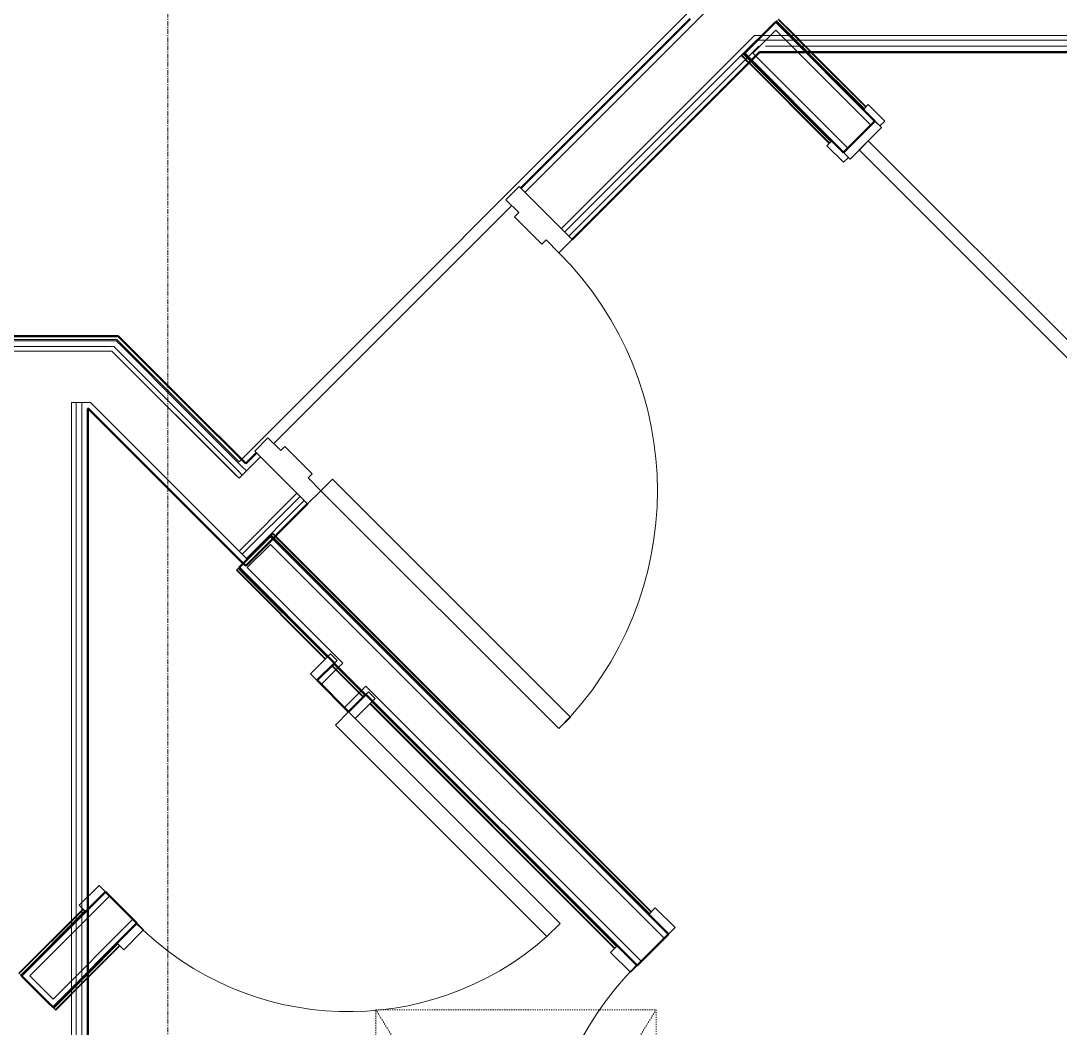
# Model space of a CAD drawing. Header units: inches. Extents: x -4218 to -1830, y 9767 to 12426.
# Drawn here: x -2516 to -2404.9, y 11574.3 to 11682.1 of the extents above; entities that cross this region are included whole.
import ezdxf

# ---------------------------------------------------------------- set-up
doc = ezdxf.new("R2010")
doc.units = ezdxf.units.IN
doc.header["$MEASUREMENT"] = 0
doc.linetypes.add('Dash', pattern=[0.25, 0.125, -0.125])
doc.linetypes.add('Grid Line 1_2_', pattern=[0.875, 0.5, -0.125, 0.125, -0.125])
for name, color, linetype, lineweight in [('0-1', 7, 'Continuous', 5), ('0-2', 253, 'Continuous', 9), ('0-3', 7, 'Continuous', 9), ('A-DOOR-1', 7, 'Continuous', 9), ('A-DOOR-2', 50, 'Continuous', 20), ('A-DOOR-FRAM-1', 50, 'Continuous', 20), ('A-FLOR-5', 192, 'Continuous', 9), ('A-GENM-HDLN-1', 7, 'Dash', 9), ('A-WALL-1', 250, 'Continuous', 50), ('A-WALL-2', 10, 'Continuous', 13), ('A-WALL-3', 254, 'Continuous', 9), ('A-WALL-4', 253, 'Continuous', 9), ('A-WALL-5', 252, 'Continuous', 9), ('A-WALL-6', 7, 'Continuous', 9), ('I-WALL-1', 250, 'Continuous', 50), ('I-WALL-2', 254, 'Continuous', 9), ('I-WALL-3', 253, 'Continuous', 9), ('I-WALL-4', 252, 'Continuous', 9), ('S-GRID-1', 1, 'Grid Line 1_2_', 9)]:
    doc.layers.add(name, color=color, linetype=linetype, lineweight=lineweight)

# ---------------------------------------------------------------- blocks, each defined once
blk = doc.blocks.new('Basic Wall _ INT - W4BØF - _5_8 GYP - 2X4 WOOD_BATT_ - 5_8 GYP_ - ___-2687660-BACKGROUND - 3RD FLOOR')
at = {"layer": 'A-WALL-3'}
blk.add_line((-2508.87, 11586.99), (-2509.09, 11586.78), dxfattribs=at)
at = {"layer": 'A-WALL-4'}
for p, q in [((-2506.97, 11588.9), (-2508.87, 11586.99)), ((-2516.2, 11580.16), (-2509.33, 11587.03)), ((-2509.09, 11586.78), (-2515.95, 11579.91)), ((-2516.24, 11580.21), (-2516.2, 11580.16)), ((-2515.97, 11579.93), (-2515.95, 11579.91))]:
    blk.add_line(p, q, dxfattribs=at)
at = {"layer": 'A-WALL-5'}
for p, q in [((-2516.24, 11580.21), (-2509.38, 11587.07)), ((-2509.17, 11586.87), (-2516.04, 11580)), ((-2516.16, 11580.12), (-2516.24, 11580.21)), ((-2516.04, 11580), (-2516.09, 11580.06)), ((-2516.04, 11580), (-2516.04, 11580)), ((-2516, 11579.96), (-2516.04, 11580)), ((-2515.98, 11579.94), (-2516, 11579.96)), ((-2515.95, 11579.91), (-2515.98, 11579.94))]:
    blk.add_line(p, q, dxfattribs=at)
blk = doc.blocks.new('Basic Wall _ INT - W4BØF - _5_8 GYP - 2X4 WOOD_BATT_ - 5_8 GYP_ - ___-2687661-BACKGROUND - 3RD FLOOR')
at = {"layer": 'A-WALL-4'}
for p, q in [((-2503.61, 11585.54), (-2505.73, 11583.42)), ((-2508.87, 11580.27), (-2512.59, 11576.56)), ((-2512.34, 11576.31), (-2508.87, 11579.78)), ((-2512.59, 11576.56), (-2512.57, 11576.54)), ((-2512.45, 11576.41), (-2512.39, 11576.35)), ((-2512.34, 11576.31), (-2512.3, 11576.26))]:
    blk.add_line(p, q, dxfattribs=at)
at = {"layer": 'A-WALL-5'}
for p, q in [((-2505.73, 11583.42), (-2508.87, 11580.27)), ((-2508.87, 11579.78), (-2505.48, 11583.17)), ((-2512.5, 11576.47), (-2508.87, 11580.1)), ((-2512.3, 11576.26), (-2508.87, 11579.69)), ((-2512.56, 11576.53), (-2512.59, 11576.56)), ((-2512.55, 11576.51), (-2512.56, 11576.53)), ((-2512.53, 11576.5), (-2512.55, 11576.51)), ((-2512.52, 11576.48), (-2512.53, 11576.5)), ((-2512.5, 11576.47), (-2512.52, 11576.48)), ((-2512.49, 11576.45), (-2512.5, 11576.47)), ((-2512.3, 11576.26), (-2512.49, 11576.45))]:
    blk.add_line(p, q, dxfattribs=at)
at = {"layer": 'A-WALL-6'}
for p, q in [((-2508.87, 11580.1), (-2505.64, 11583.33)), ((-2508.87, 11579.69), (-2505.44, 11583.13))]:
    blk.add_line(p, q, dxfattribs=at)
blk = doc.blocks.new('Basic Wall _ INT - W4BØF - _5_8 GYP - 2X4 WOOD_BATT_ - 5_8 GYP_ - ___-2687663-BACKGROUND - 3RD FLOOR')
at = {"layer": 'A-WALL-4'}
for p, q in [((-2489.32, 11626.97), (-2489.33, 11626.95)), ((-2489.33, 11626.95), (-2489.07, 11626.69)), ((-2489.13, 11627.16), (-2489.19, 11627.1)), ((-2489.04, 11627.24), (-2489.08, 11627.2)), ((-2488.82, 11626.93), (-2489.08, 11627.2)), ((-2448.87, 11586.49), (-2446.75, 11584.37))]:
    blk.add_line(p, q, dxfattribs=at)
at = {"layer": 'A-WALL-5'}
for p, q in [((-2489.33, 11626.95), (-2489.3, 11626.98)), ((-2489.3, 11626.98), (-2489.24, 11627.04)), ((-2489.24, 11627.04), (-2489.19, 11627.09)), ((-2488.98, 11626.77), (-2489.24, 11627.04)), ((-2489.19, 11627.09), (-2489.04, 11627.24)), ((-2489.07, 11626.69), (-2448.87, 11586.49)), ((-2488.78, 11626.98), (-2489.04, 11627.24)), ((-2448.62, 11586.74), (-2488.82, 11626.93))]:
    blk.add_line(p, q, dxfattribs=at)
at = {"layer": 'A-WALL-6'}
for p, q in [((-2448.78, 11586.58), (-2488.98, 11626.77)), ((-2448.58, 11586.78), (-2488.78, 11626.98))]:
    blk.add_line(p, q, dxfattribs=at)
blk = doc.blocks.new('Basic Wall _ INT - W4BØF - _5_8 GYP - 2X4 WOOD_BATT_ - 5_8 GYP_ - ___-2687662-BACKGROUND - 3RD FLOOR')
at = {"layer": 'A-WALL-4'}
for p, q in [((-2479.37, 11609.78), (-2482.73, 11613.13)), ((-2482.48, 11613.38), (-2479.12, 11610.02)), ((-2452.23, 11583.13), (-2450.11, 11581.01))]:
    blk.add_line(p, q, dxfattribs=at)
at = {"layer": 'A-WALL-5'}
for p, q in [((-2492.94, 11623.34), (-2492.98, 11623.3)), ((-2483.44, 11613.84), (-2492.94, 11623.34)), ((-2492.84, 11623.45), (-2492.9, 11623.39)), ((-2492.69, 11623.59), (-2492.71, 11623.58)), ((-2492.69, 11623.59), (-2483.19, 11614.09)), ((-2479.49, 11609.8), (-2482.77, 11613.09)), ((-2482.55, 11613.27), (-2479.23, 11609.96)), ((-2452.48, 11582.88), (-2478.66, 11609.07)), ((-2478.42, 11609.32), (-2452.23, 11583.13))]:
    blk.add_line(p, q, dxfattribs=at)
at = {"layer": 'A-WALL-6'}
for p, q in [((-2492.98, 11623.3), (-2492.78, 11623.5)), ((-2483.48, 11613.8), (-2492.98, 11623.3)), ((-2492.78, 11623.5), (-2492.72, 11623.56)), ((-2492.78, 11623.5), (-2483.28, 11614)), ((-2492.72, 11623.56), (-2492.69, 11623.59)), ((-2452.52, 11582.84), (-2478.71, 11609.02)), ((-2478.5, 11609.23), (-2452.32, 11583.04))]:
    blk.add_line(p, q, dxfattribs=at)
blk = doc.blocks.new('SWING - SINGLE - FLUSH - 2-10 x 6-8 - PRIVACY-3199405-BACKGROUND - 3RD FLOOR')
at = {"layer": 'A-DOOR-1'}
blk.add_arc((17, -2.38), 34.07, 180, 266.6343, dxfattribs=at)
at = {"layer": 'A-DOOR-2'}
for p, q in [((15, -2.38), (15, -36.38)), ((17, -2.38), (15, -2.38)), ((17, -2.38), (17, -36.38)), ((17, -36.38), (15, -36.38))]:
    blk.add_line(p, q, dxfattribs=at)
at = {"layer": 'A-DOOR-FRAM-1'}
for p, q in [((-20, 2.37), (-20, 3.37)), ((-20, 3.37), (-17, 3.37)), ((-17, 3.37), (-17, 2.37)), ((17, 2.37), (17, 3.37)), ((17, 3.37), (20, 3.37)), ((20, 3.37), (20, 2.37)), ((-17, 2.37), (-20, 2.37)), ((20, 2.37), (17, 2.37)), ((-20, -2.38), (-17, -2.38)), ((-20, -3.38), (-20, -2.38)), ((-17, -2.38), (-17, -3.38)), ((17, -2.38), (20, -2.38)), ((17, -3.38), (17, -2.38)), ((20, -2.38), (20, -3.38)), ((-17, -3.38), (-20, -3.38)), ((20, -3.38), (17, -3.38))]:
    blk.add_line(p, q, dxfattribs=at)
blk = doc.blocks.new('SWING - SINGLE - FLUSH - 2-8 x 6-8 - PASSAGE-3199418-BACKGROUND - 3RD FLOOR')
at = {"layer": 'A-DOOR-1'}
blk.add_arc((16, -2.38), 32.07, 180, 266.4241, dxfattribs=at)
at = {"layer": 'A-DOOR-2'}
for p, q in [((14, -2.38), (14, -34.38)), ((16, -2.38), (14, -2.38)), ((16, -2.38), (16, -34.38)), ((16, -34.38), (14, -34.38))]:
    blk.add_line(p, q, dxfattribs=at)
at = {"layer": 'A-DOOR-FRAM-1'}
for p, q in [((-19, 2.37), (-19, 3.37)), ((-19, 3.37), (-16, 3.37)), ((-16, 3.37), (-16, 2.37)), ((16, 2.37), (16, 3.37)), ((16, 3.37), (19, 3.37)), ((19, 3.37), (19, 2.37)), ((-16, 2.37), (-19, 2.37)), ((19, 2.37), (16, 2.37)), ((-19, -2.38), (-16, -2.38)), ((-19, -3.38), (-19, -2.38)), ((-16, -2.38), (-16, -3.38)), ((16, -2.38), (19, -2.38)), ((16, -3.38), (16, -2.38)), ((19, -2.38), (19, -3.38)), ((-16, -3.38), (-19, -3.38)), ((19, -3.38), (16, -3.38))]:
    blk.add_line(p, q, dxfattribs=at)
blk = doc.blocks.new('Basic Wall _ INT - W4BØF - _5_8 GYP - 2X4 WOOD_BATT_ - 5_8 GYP_ - ___-2694573-BACKGROUND - 3RD FLOOR')
at = {"layer": 'A-WALL-4'}
for p, q in [((-2438.78, 11678.46), (-2438.84, 11678.4)), ((-2438.64, 11678.61), (-2438.65, 11678.59)), ((-2438.27, 11678.24), (-2438.64, 11678.61)), ((-2438.88, 11678.36), (-2438.93, 11678.32)), ((-2438.88, 11678.36), (-2438.52, 11678)), ((-2438.49, 11677.97), (-2438.16, 11677.63)), ((-2437.91, 11677.88), (-2438.24, 11678.22)), ((-2428.94, 11668.91), (-2429.27, 11669.24))]:
    blk.add_line(p, q, dxfattribs=at)
at = {"layer": 'A-WALL-5'}
for p, q in [((-2438.93, 11678.32), (-2438.72, 11678.52)), ((-2438.72, 11678.53), (-2438.67, 11678.58)), ((-2438.72, 11678.52), (-2438.72, 11678.53)), ((-2438.72, 11678.52), (-2438.36, 11678.16)), ((-2438.67, 11678.58), (-2438.64, 11678.61)), ((-2438.93, 11678.32), (-2438.57, 11677.96)), ((-2438.54, 11677.92), (-2438.2, 11677.59)), ((-2438.33, 11678.13), (-2438.01, 11677.81)), ((-2438.14, 11677.62), (-2429.51, 11668.99)), ((-2429.27, 11669.24), (-2437.89, 11677.86))]:
    blk.add_line(p, q, dxfattribs=at)
at = {"layer": 'A-WALL-6'}
for p, q in [((-2438.18, 11677.57), (-2429.56, 11668.95)), ((-2437.98, 11677.77), (-2429.35, 11669.15))]:
    blk.add_line(p, q, dxfattribs=at)
blk = doc.blocks.new('Basic Wall _ INT - W4BØF - _5_8 GYP - 2X4 WOOD_BATT_ - 5_8 GYP_ - ___-2694574-BACKGROUND - 3RD FLOOR')
at = {"layer": 'A-WALL-4'}
for p, q in [((-2435.26, 11681.98), (-2435.28, 11681.97)), ((-2433.8, 11680.49), (-2435.28, 11681.97)), ((-2435.03, 11682.22), (-2433.3, 11680.49)), ((-2433.3, 11679.99), (-2433.8, 11680.49)), ((-2433.3, 11680.49), (-2432.8, 11679.99)), ((-2432.08, 11678.77), (-2433.29, 11679.99)), ((-2432.8, 11679.98), (-2431.58, 11678.77))]:
    blk.add_line(p, q, dxfattribs=at)
at = {"layer": 'A-WALL-5'}
for p, q in [((-2435.28, 11681.97), (-2435.25, 11682)), ((-2435.25, 11682), (-2435.19, 11682.06)), ((-2435.19, 11682.06), (-2435.17, 11682.07)), ((-2433.62, 11680.49), (-2435.19, 11682.06)), ((-2435.17, 11682.07), (-2435.13, 11682.11)), ((-2434.98, 11682.26), (-2433.21, 11680.49)), ((-2433.12, 11679.99), (-2433.62, 11680.49)), ((-2433.21, 11680.49), (-2432.71, 11679.99)), ((-2431.9, 11678.77), (-2433.12, 11679.98)), ((-2432.71, 11679.98), (-2431.49, 11678.77)), ((-2425.91, 11672.6), (-2432.05, 11678.74)), ((-2431.55, 11678.74), (-2425.66, 11672.85))]:
    blk.add_line(p, q, dxfattribs=at)
at = {"layer": 'A-WALL-6'}
for p, q in [((-2425.82, 11672.69), (-2431.87, 11678.74)), ((-2431.46, 11678.74), (-2425.62, 11672.89))]:
    blk.add_line(p, q, dxfattribs=at)
blk = doc.blocks.new('SLIDING - FLUSH - 6-0 x 6-8-3203587-BACKGROUND - 3RD FLOOR')
at = {"layer": 'A-DOOR-1'}
for p, q in [((-36.25, 3), (-38.75, 3)), ((-38.75, 3), (-38.75, 2.25)), ((-38.75, 2.25), (-36.25, 2.25)), ((-36.25, 2.25), (-36.25, 3)), ((36.25, 3), (36.25, 2.25)), ((38.75, 3), (36.25, 3)), ((36.25, 2.25), (38.75, 2.25)), ((38.75, 2.25), (38.75, 3)), ((-36.25, -2.5), (-38.75, -2.5)), ((-38.75, -2.5), (-38.75, -3.25)), ((-38.75, -3.25), (-36.25, -3.25)), ((-36.25, -3.25), (-36.25, -2.5)), ((38.75, -2.5), (36.25, -2.5)), ((36.25, -2.5), (36.25, -3.25)), ((36.25, -3.25), (38.75, -3.25)), ((38.75, -3.25), (38.75, -2.5))]:
    blk.add_line(p, q, dxfattribs=at)
at = {"layer": 'A-DOOR-2'}
for p, q in [((1, 2.25), (-36, 2.25)), ((-36, 2.25), (-36, 0.875)), ((1, 0.875), (1, 2.25)), ((-36, 0.875), (1, 0.875)), ((36, 0.875), (-1, 0.875)), ((-1, 0.875), (-1, -0.5)), ((36, -0.5), (36, 0.875)), ((-1, -0.5), (36, -0.5))]:
    blk.add_line(p, q, dxfattribs=at)
at = {"layer": 'A-DOOR-FRAM-1'}
for p, q in [((-36, 2.25), (-37, 2.25)), ((-37, 2.25), (-37, -2.5)), ((-36, -2.5), (-36, 2.25)), ((37, 2.25), (36, 2.25)), ((36, 2.25), (36, -2.5)), ((37, -2.5), (37, 2.25)), ((-37, -2.5), (-36, -2.5)), ((36, -2.5), (37, -2.5))]:
    blk.add_line(p, q, dxfattribs=at)
blk = doc.blocks.new('ADA Clearances - 30_x48_-1721104-BACKGROUND - 3RD FLOOR')
at = {"layer": 'A-GENM-HDLN-1'}
for p, q in [((15, 24), (-15, -24)), ((-15, 24), (15, -24)), ((-15, -24), (-15, 24)), ((-15, 24), (15, 24)), ((15, 24), (15, -24)), ((15, -24), (-15, -24))]:
    blk.add_line(p, q, dxfattribs=at)
blk = doc.blocks.new('CTR - 1st Phase - Unit Layouts_rvt-1-BACKGROUND - 3RD FLOOR')
at = {"layer": 'A-WALL-1'}
for p, q in [((-2435.28, 11681.97), (-2435.72, 11681.53)), ((-2424.67, 11671.36), (-2435.28, 11681.97)), ((-2435.72, 11681.53), (-2438.19, 11679.05)), ((-2438.19, 11679.05), (-2438.64, 11678.61)), ((-2438.64, 11678.61), (-2428.03, 11668)), ((-2428.03, 11668), (-2424.67, 11671.36)), ((-2489.77, 11626.51), (-2492.25, 11624.03)), ((-2489.33, 11626.95), (-2489.77, 11626.51)), ((-2446.75, 11584.37), (-2489.33, 11626.95)), ((-2492.25, 11624.03), (-2492.69, 11623.59)), ((-2492.69, 11623.59), (-2482.48, 11613.38)), ((-2482.48, 11613.38), (-2484.34, 11611.53)), ((-2484.34, 11611.53), (-2480.98, 11608.17)), ((-2480.98, 11608.17), (-2479.12, 11610.02)), ((-2479.12, 11610.02), (-2450.11, 11581.01)), ((-2506.97, 11588.9), (-2515.95, 11579.91)), ((-2503.61, 11585.54), (-2506.97, 11588.9)), ((-2512.59, 11576.56), (-2503.61, 11585.54)), ((-2450.11, 11581.01), (-2446.75, 11584.37)), ((-2515.95, 11579.91), (-2515.51, 11579.47)), ((-2515.51, 11579.47), (-2513.03, 11577)), ((-2513.03, 11577), (-2512.59, 11576.56))]:
    blk.add_line(p, q, dxfattribs=at)
at = {"layer": 'A-WALL-2'}
for p, q in [((-2435.28, 11681.08), (-2437.75, 11678.61)), ((-2425.11, 11670.92), (-2435.28, 11681.08)), ((-2427.59, 11668.44), (-2437.75, 11678.61)), ((-2489.33, 11626.07), (-2491.81, 11623.59)), ((-2489.33, 11626.07), (-2447.19, 11583.92)), ((-2491.81, 11623.59), (-2481.6, 11613.38)), ((-2482.04, 11612.94), (-2483.9, 11611.08)), ((-2482.04, 11612.94), (-2481.6, 11613.38)), ((-2479.56, 11610.47), (-2479.12, 11610.91)), ((-2479.12, 11610.91), (-2449.66, 11581.45)), ((-2479.56, 11610.47), (-2481.42, 11608.61)), ((-2506.52, 11588.46), (-2515.07, 11579.91)), ((-2504.05, 11585.98), (-2512.59, 11577.44)), ((-2515.07, 11579.91), (-2512.59, 11577.44))]:
    blk.add_line(p, q, dxfattribs=at)
at = {"layer": 'A-WALL-3'}
for p, q in [((-2433.8, 11680.49), (-2435.28, 11681.97)), ((-2433.3, 11679.99), (-2433.8, 11680.49)), ((-2432.08, 11678.77), (-2433.29, 11679.99)), ((-2438.64, 11678.61), (-2438.27, 11678.24)), ((-2438.24, 11678.22), (-2437.91, 11677.88)), ((-2429.27, 11669.24), (-2428.94, 11668.91)), ((-2489.07, 11626.69), (-2489.33, 11626.95)), ((-2506.97, 11588.9), (-2508.87, 11586.99)), ((-2509.09, 11586.78), (-2515.95, 11579.91)), ((-2508.87, 11586.99), (-2509.09, 11586.78)), ((-2446.75, 11584.37), (-2448.87, 11586.49)), ((-2505.73, 11583.42), (-2503.61, 11585.54)), ((-2452.23, 11583.13), (-2450.11, 11581.01)), ((-2512.59, 11576.56), (-2508.87, 11580.27))]:
    blk.add_line(p, q, dxfattribs=at)
at = {"layer": 'A-WALL-4'}
for p, q in [((-2436.75, 11680.49), (-2435.28, 11681.97)), ((-2438.64, 11678.61), (-2436.81, 11680.43)), ((-2425.91, 11672.6), (-2432.05, 11678.74)), ((-2437.89, 11677.86), (-2429.27, 11669.24)), ((-2424.67, 11671.36), (-2428.03, 11668)), ((-2492.25, 11624.03), (-2489.33, 11626.95)), ((-2448.87, 11586.49), (-2489.07, 11626.69)), ((-2492.69, 11623.59), (-2483.19, 11614.09)), ((-2478.42, 11609.32), (-2452.23, 11583.13)), ((-2508.87, 11580.27), (-2505.73, 11583.42)), ((-2512.59, 11576.56), (-2515.95, 11579.91))]:
    blk.add_line(p, q, dxfattribs=at)
at = {"layer": 'A-WALL-5'}
for p, q in [((-2492.69, 11623.59), (-2492.25, 11624.03)), ((-2480.98, 11608.17), (-2484.34, 11611.53)), ((-2506.97, 11588.9), (-2503.61, 11585.54)), ((-2446.75, 11584.37), (-2450.11, 11581.01))]:
    blk.add_line(p, q, dxfattribs=at)
at = {"layer": '0-2'}
for name in ['Basic Wall _ INT - W4BØF - _5_8 GYP - 2X4 WOOD_BATT_ - 5_8 GYP_ - ___-2694574-BACKGROUND - 3RD FLOOR', 'Basic Wall _ INT - W4BØF - _5_8 GYP - 2X4 WOOD_BATT_ - 5_8 GYP_ - ___-2694573-BACKGROUND - 3RD FLOOR', 'Basic Wall _ INT - W4BØF - _5_8 GYP - 2X4 WOOD_BATT_ - 5_8 GYP_ - ___-2687663-BACKGROUND - 3RD FLOOR', 'Basic Wall _ INT - W4BØF - _5_8 GYP - 2X4 WOOD_BATT_ - 5_8 GYP_ - ___-2687662-BACKGROUND - 3RD FLOOR', 'Basic Wall _ INT - W4BØF - _5_8 GYP - 2X4 WOOD_BATT_ - 5_8 GYP_ - ___-2687660-BACKGROUND - 3RD FLOOR', 'Basic Wall _ INT - W4BØF - _5_8 GYP - 2X4 WOOD_BATT_ - 5_8 GYP_ - ___-2687661-BACKGROUND - 3RD FLOOR']:
    blk.add_blockref(name, (0, 0), dxfattribs=at)
for name, p, rotation in [('SLIDING - FLUSH - 6-0 x 6-8-3203587-BACKGROUND - 3RD FLOOR', (-2400.28, 11643.43), 134.9999999998699), ('SWING - SINGLE - FLUSH - 2-8 x 6-8 - PASSAGE-3199418-BACKGROUND - 3RD FLOOR', (-2493.97, 11598.53), 44.99999999996773), ('SWING - SINGLE - FLUSH - 2-10 x 6-8 - PRIVACY-3199405-BACKGROUND - 3RD FLOOR', (-2436.41, 11570.67), 314.9999999999997), ('ADA Clearances - 30_x48_-1721104-BACKGROUND - 3RD FLOOR', (-2463.07, 11552.29), 180)]:
    blk.add_blockref(name, p, dxfattribs=dict(at, rotation=rotation))
blk = doc.blocks.new('HOLLOW METAL - UNIT DOOR-2191978-BACKGROUND - 3RD FLOOR')
at = {"layer": 'A-DOOR-1'}
blk.add_arc((18, 4.125), 36, 90, 180, dxfattribs=at)
at = {"layer": 'A-DOOR-2'}
for p, q in [((18, 40.125), (16.25, 40.125)), ((16.25, 40.125), (16.25, 4.125)), ((18, 4.125), (18, 40.125)), ((16.25, 4.125), (18, 4.125))]:
    blk.add_line(p, q, dxfattribs=at)
at = {"layer": 'A-DOOR-FRAM-1'}
for p, q in [((-18, 4.125), (-20, 4.125)), ((-20, 4.125), (-20, -3.875)), ((-18, 2.1875), (-18, 4.125)), ((18, 4.125), (18, 2.1875)), ((20, 4.125), (18, 4.125)), ((20, -3.875), (20, 4.125)), ((-17.375, 2.1875), (-18, 2.1875)), ((-17.375, -1.9375), (-17.375, 2.1875)), ((18, 2.1875), (17.375, 2.1875)), ((17.375, 2.1875), (17.375, -1.9375)), ((-18, -3.875), (-18, -1.9375)), ((-18, -1.9375), (-17.375, -1.9375)), ((17.375, -1.9375), (18, -1.9375)), ((18, -1.9375), (18, -3.875)), ((-20, -3.875), (-18, -3.875)), ((18, -3.875), (20, -3.875))]:
    blk.add_line(p, q, dxfattribs=at)
blk = doc.blocks.new('CTR - 1st Phase - Common Walls_rvt-1-BACKGROUND - 3RD FLOOR')
at = {"layer": 'A-WALL-2'}
for p, q in [((-2443.64, 11682.19), (-2462.11, 11663.72)), ((-2437.56, 11680.49), (-2458.22, 11659.83)), ((-2437.36, 11679.99), (-2457.87, 11659.48)), ((-2437.56, 11680.49), (-2436.86, 11680.49)), ((-2437.36, 11679.99), (-2436.47, 11679.99)), ((-2436.86, 11680.49), (-2435.26, 11680.49)), ((-2436.47, 11679.99), (-2435.76, 11679.99)), ((-2076.17, 11679.99), (-2435.76, 11679.99)), ((-2076.17, 11680.49), (-2435.26, 11680.49)), ((-2437.1, 11679.36), (-2457.42, 11659.04)), ((-2076.17, 11679.36), (-2436.39, 11679.36)), ((-2505.83, 11647.86), (-2643.35, 11647.86)), ((-2505.83, 11647.86), (-2505.2, 11647.24)), ((-2506.09, 11647.24), (-2643.35, 11647.24)), ((-2506.29, 11646.74), (-2643.35, 11646.74)), ((-2506.29, 11646.74), (-2500.79, 11641.24)), ((-2506.09, 11647.24), (-2505.59, 11646.74)), ((-2505.59, 11646.74), (-2499.46, 11640.61)), ((-2505.2, 11647.24), (-2498.58, 11640.61)), ((-2510.12, 11641.24), (-2510.62, 11641.24)), ((-2510.62, 11641.24), (-2510.12, 11641.24)), ((-2510.62, 11641.24), (-2510.62, 11640.61)), ((-2510.62, 11255.64), (-2510.62, 11640.61)), ((-2509.5, 11641.24), (-2510.12, 11641.24)), ((-2510.12, 11641.24), (-2509.5, 11641.24)), ((-2510.12, 11641.24), (-2510.12, 11640.61)), ((-2510.12, 11255.64), (-2510.12, 11640.61)), ((-2508.57, 11641.24), (-2509.5, 11641.24)), ((-2509.5, 11641.24), (-2509.5, 11640.61)), ((-2509.5, 11255.64), (-2509.5, 11640.61)), ((-2508.57, 11641.24), (-2507.95, 11640.61)), ((-2507.95, 11640.61), (-2497.02, 11629.69)), ((-2500.79, 11641.24), (-2500.17, 11640.61)), ((-2500.17, 11640.61), (-2493.13, 11633.58)), ((-2499.46, 11640.61), (-2492.78, 11633.93)), ((-2498.58, 11640.61), (-2492.34, 11634.38)), ((-2490.39, 11635.44), (-2491.9, 11633.93)), ((-2491.9, 11633.93), (-2492.34, 11634.38)), ((-2492.69, 11633.14), (-2493.13, 11633.58)), ((-2492.34, 11633.49), (-2492.78, 11633.93)), ((-2492.34, 11633.49), (-2492.69, 11633.14)), ((-2492.34, 11633.49), (-2492.69, 11633.14)), ((-2491.9, 11633.93), (-2492.34, 11633.49)), ((-2491.9, 11633.93), (-2492.34, 11633.49)), ((-2486.5, 11631.55), (-2492.69, 11625.36)), ((-2486.15, 11631.19), (-2492.34, 11625.01)), ((-2485.71, 11630.75), (-2491.9, 11624.56)), ((-2496.58, 11629.25), (-2497.02, 11629.69)), ((-2492.69, 11625.36), (-2496.58, 11629.25)), ((-2492.34, 11625.01), (-2492.69, 11625.36)), ((-2491.9, 11624.56), (-2492.34, 11625.01))]:
    blk.add_line(p, q, dxfattribs=at)
at = {"layer": 'I-WALL-1'}
for p, q in [((-2444.43, 11682.28), (-2462.55, 11664.16)), ((-2457.07, 11658.68), (-2437.01, 11678.74)), ((-2437.01, 11678.74), (-2076.17, 11678.74)), ((-2505.62, 11648.36), (-2643.35, 11648.36)), ((-2505.12, 11647.86), (-2505.62, 11648.36)), ((-2497.87, 11640.61), (-2505.12, 11647.86)), ((-2508.87, 11640.61), (-2508.83, 11640.61)), ((-2508.87, 11528.36), (-2508.87, 11640.61)), ((-2508.83, 11640.61), (-2497.46, 11629.25)), ((-2491.98, 11634.73), (-2497.87, 11640.61)), ((-2490.84, 11635.88), (-2491.98, 11634.73)), ((-2491.98, 11623.77), (-2485.36, 11630.4)), ((-2497.46, 11629.25), (-2492.34, 11624.12)), ((-2492.34, 11624.12), (-2491.98, 11623.77))]:
    blk.add_line(p, q, dxfattribs=at)
at = {"layer": 'I-WALL-2'}
blk.add_line((-2491.98, 11623.77), (-2492.25, 11624.03), dxfattribs=at)
at = {"layer": 'I-WALL-3'}
for p, q in [((-2437.45, 11678.31), (-2437.01, 11678.74)), ((-2437.01, 11678.74), (-2431.99, 11678.74)), ((-2431.84, 11678.74), (-2431.79, 11678.74)), ((-2431.76, 11678.74), (-2431.67, 11678.74)), ((-2431.63, 11678.74), (-2431.46, 11678.74)), ((-2438.18, 11677.57), (-2438.1, 11677.65)), ((-2438.1, 11677.66), (-2438.04, 11677.72)), ((-2437.89, 11677.86), (-2437.46, 11678.29)), ((-2457.07, 11658.68), (-2462.55, 11664.16)), ((-2490.84, 11635.88), (-2485.36, 11630.4)), ((-2491.98, 11623.77), (-2489.07, 11626.69)), ((-2488.92, 11626.83), (-2488.86, 11626.89)), ((-2488.86, 11626.89), (-2488.78, 11626.98)), ((-2508.87, 11580.21), (-2508.87, 11586.99)), ((-2508.87, 11579.69), (-2508.87, 11580.04))]:
    blk.add_line(p, q, dxfattribs=at)
at = {"layer": 'I-WALL-4'}
for p, q in [((-2444.43, 11682.28), (-2462.55, 11664.16)), ((-2431.46, 11678.74), (-2366, 11678.74)), ((-2457.07, 11658.68), (-2438.18, 11677.57)), ((-2505.62, 11648.36), (-2643.35, 11648.36)), ((-2505.62, 11648.36), (-2497.87, 11640.61)), ((-2508.87, 11640.61), (-2508.83, 11640.61)), ((-2508.87, 11588.4), (-2508.87, 11640.61)), ((-2508.83, 11640.61), (-2497.46, 11629.25)), ((-2491.98, 11634.73), (-2497.87, 11640.61)), ((-2490.84, 11635.88), (-2491.98, 11634.73)), ((-2488.78, 11626.98), (-2485.36, 11630.4)), ((-2492.25, 11624.03), (-2497.46, 11629.25)), ((-2508.87, 11561.31), (-2508.87, 11579.69))]:
    blk.add_line(p, q, dxfattribs=at)
at = {"layer": '0-3', "rotation": 225.0000000000052}
blk.add_blockref('HOLLOW METAL - UNIT DOOR-2191978-BACKGROUND - 3RD FLOOR', (-2474.13, 11647.46), dxfattribs=at)

msp = doc.modelspace()

# ---------------------------------------------------------------- linework, layer by layer
at = {"layer": 'A-FLOR-5'}
for p, q in [((-2492.69, 11634.91), (-2444.61, 11682.99)), ((-2442.84, 11682.99), (-2462.11, 11663.72)), ((-2463.52, 11662.31), (-2488.98, 11636.85)), ((-2650.72, 11647.99), (-2505.77, 11647.99)), ((-2505.77, 11647.99), (-2492.69, 11634.91)), ((-2506.29, 11646.74), (-2643.97, 11646.74)), ((-2492.69, 11633.14), (-2506.29, 11646.74)), ((-2490.39, 11635.44), (-2492.69, 11633.14))]:
    msp.add_line(p, q, dxfattribs=at)
at = {"layer": 'S-GRID-1'}
msp.add_line((-2500.32, 9836.18), (-2500.32, 12376.81), dxfattribs=at)

# ---------------------------------------------------------------- block references
at = {"layer": '0-1'}
for name in ['CTR - 1st Phase - Unit Layouts_rvt-1-BACKGROUND - 3RD FLOOR', 'CTR - 1st Phase - Common Walls_rvt-1-BACKGROUND - 3RD FLOOR']:
    msp.add_blockref(name, (0, 0), dxfattribs=at)

doc.saveas('drawing.dxf')
